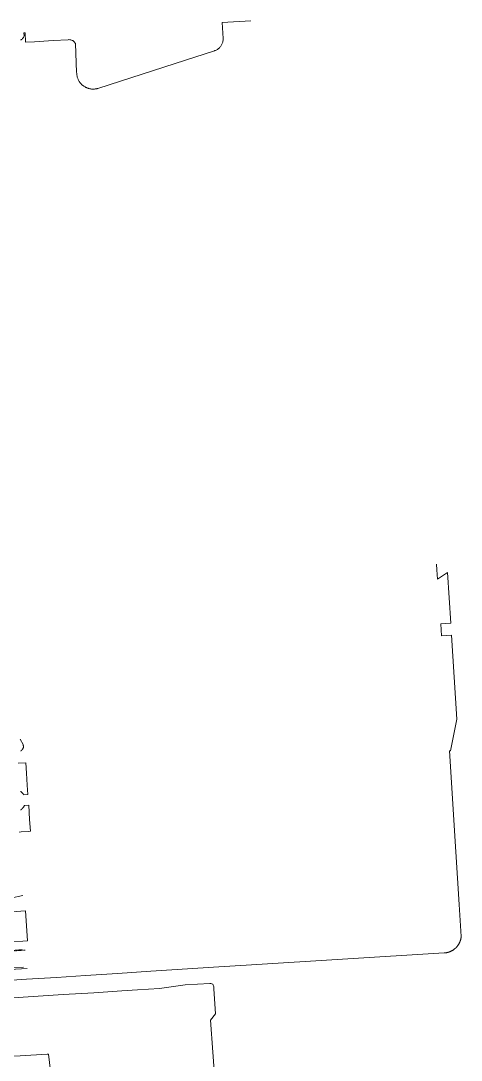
# Model space of a CAD drawing. Header units: millimetres. Extents: x 833924389 to 835767163, y 817400000 to 818811854.
# Drawn here: x 835586725 to 835767163, y 817652524 to 818077847 of the extents above; entities that cross this region are included whole.
import ezdxf

# ---------------------------------------------------------------- set-up
doc = ezdxf.new("R2010")
doc.units = ezdxf.units.MM
doc.header["$LTSCALE"] = 10
doc.header["$MEASUREMENT"] = 0
doc.linetypes.add('11SW4B$1$DGN Style 5', pattern=[1.174922, 0.503538, -0.671384])
doc.layers.add('01_Base_Plan', color=5, linetype='Continuous', lineweight=5)

msp = doc.modelspace()

# ---------------------------------------------------------------- linework, layer by layer
at = {"layer": '01_Base_Plan', "linetype": 'Continuous'}
msp.add_line((835540713, 817687053), (835589297, 817690110), dxfattribs=at)
at = {"layer": '01_Base_Plan', "linetype": 'Continuous', "flags": 128}
for points in [[(835586578, 818070000), (835586855, 818070109), (835587031, 818070205), (835587277, 818070375), (835587496, 818070580), (835587629, 818070732), (835587793, 818070980), (835587887, 818071158), (835587988, 818071439), (835588055, 818071732), (835587965, 818072926), (835588473, 818072955), (835588668, 818069049), (835592330, 818069270), (835600000, 818069734), (835606137, 818070105), (835606484, 818070133), (835606781, 818070121), (835607078, 818070080), (835607273, 818070033), (835607559, 818069941), (835607832, 818069818), (835608008, 818069721), (835608176, 818069611), (835608410, 818069428), (835608625, 818069219), (835608758, 818069066), (835608934, 818068824), (835609082, 818068564), (835609621, 818056678), (835609629, 818056377), (835609648, 818056078), (835609672, 818055879), (835609711, 818055582), (835609766, 818055287), (835609813, 818055092), (835609887, 818054803), (835609977, 818054516), (835610078, 818054234), (835610195, 818053957), (835610277, 818053773), (835610410, 818053506), (835610508, 818053330), (835610660, 818053072), (835610824, 818052822), (835610941, 818052660), (835611125, 818052422), (835611316, 818052191), (835611453, 818052045), (835611664, 818051830), (835611809, 818051691), (835612031, 818051492), (835612188, 818051365), (835612426, 818051186), (835612590, 818051070), (835612840, 818050906), (835613098, 818050754), (835613363, 818050613), (835613633, 818050484), (835613816, 818050404), (835614004, 818050330), (835614285, 818050230), (835614477, 818050170), (835614766, 818050090), (835614961, 818050045), (835615254, 818049986), (835615453, 818049955), (835615652, 818049930), (835615852, 818049910), (835616148, 818049893), (835616352, 818049887), (835616648, 818049891), (835616949, 818049906), (835617246, 818049936), (835617543, 818049980), (835617840, 818050035), (835618035, 818050080), (835618324, 818050158), (835650000, 818060386), (835666039, 818065564), (835666238, 818065629), (835666516, 818065736), (835666789, 818065859), (835667055, 818065998), (835667313, 818066152), (835667559, 818066322), (835667719, 818066443), (835667949, 818066637), (835668164, 818066844), (835668305, 818066988), (835668500, 818067217), (835668680, 818067455), (835668848, 818067703), (835669000, 818067963), (835669137, 818068229), (835669258, 818068504), (835669363, 818068785), (835669449, 818069072), (835669520, 818069363), (835669559, 818069561), (835669598, 818069857), (835669621, 818070156), (835669625, 818070357), (835669617, 818070656), (835669266, 818077152), (835680976, 818077847)], [(835571281, 817684469), (835589046, 817685633), (835601322, 817686431), (835613199, 817687217), (835626337, 817688020), (835640015, 817688960), (835654961, 817689855), (835665647, 817690626), (835679013, 817691362), (835760212, 817696398), (835760305, 817696404), (835760802, 817696481), (835760901, 817696495), (835761000, 817696510), (835761099, 817696526), (835761197, 817696544), (835761295, 817696563), (835761393, 817696583), (835761491, 817696605), (835761588, 817696628), (835761685, 817696653), (835761781, 817696678), (835761878, 817696705), (835761974, 817696734), (835762069, 817696764), (835762164, 817696795), (835762259, 817696827), (835762353, 817696861), (835762447, 817696895), (835762540, 817696932), (835762633, 817696969), (835762725, 817697008), (835762817, 817697048), (835762908, 817697089), (835762998, 817697131), (835763088, 817697175), (835763177, 817697220), (835763266, 817697266), (835763354, 817697313), (835763442, 817697362), (835763528, 817697412), (835763615, 817697463), (835763700, 817697515), (835763785, 817697568), (835763868, 817697622), (835763952, 817697678), (835764399, 817698051), (835764812, 817698361), (835764885, 817698430), (835764957, 817698499), (835765028, 817698569), (835765098, 817698641), (835765168, 817698713), (835765236, 817698786), (835765303, 817698860), (835765369, 817698935), (835765434, 817699011), (835765498, 817699088), (835765561, 817699166), (835765623, 817699244), (835765684, 817699324), (835765743, 817699404), (835765802, 817699485), (835765859, 817699567), (835765916, 817699649), (835765971, 817699733), (835766025, 817699817), (835766078, 817699902), (835766130, 817699987), (835766180, 817700073), (835766230, 817700160), (835766278, 817700248), (835766325, 817700336), (835766371, 817700425), (835766415, 817700515), (835766459, 817700605), (835766501, 817700695), (835766542, 817700787), (835766581, 817700879), (835766620, 817700971), (835766657, 817701064), (835766693, 817701157), (835766727, 817701251), (835766760, 817701345), (835766792, 817701440), (835766823, 817701535), (835766852, 817701631), (835766880, 817701727), (835766907, 817701823), (835766932, 817701920), (835766957, 817702017), (835766979, 817702114), (835767001, 817702212), (835767021, 817702310), (835767040, 817702408), (835767057, 817702507), (835767073, 817702605), (835767163, 817703180), (835766266, 817716264), (835764908, 817737809), (835762307, 817779078), (835762767, 817779105), (835765371, 817792079), (835763139, 817826448), (835759086, 817826204), (835758749, 817831122), (835762838, 817831421), (835761541, 817852088), (835757498, 817849346), (835757232, 817853221), (835757077, 817855484)], [(835587516, 817779903), (835587569, 817779994), (835587620, 817780085), (835587667, 817780176), (835587710, 817780267), (835587749, 817780357), (835587783, 817780446), (835587809, 817780537), (835587824, 817780631), (835587830, 817780727), (835587828, 817780826), (835587820, 817780927), (835587807, 817781029), (835587792, 817781133), (835587774, 817781236), (835587757, 817781340), (835587742, 817781443), (835587729, 817781545), (835587721, 817781646), (835586427, 817783929)], [(835586694, 817779032), (835586773, 817779077), (835586848, 817779131), (835586922, 817779190), (835586995, 817779255), (835587066, 817779324), (835587137, 817779398), (835587205, 817779475), (835587272, 817779556), (835587337, 817779639), (835587399, 817779725), (835587459, 817779813), (835587516, 817779903)], [(835586680, 817762478), (835586761, 817762421), (835586842, 817762361), (835586921, 817762300), (835586999, 817762237), (835587075, 817762172), (835587213, 817762048), (835587285, 817761979), (835587356, 817761908), (835587425, 817761836), (835587492, 817761762), (835587558, 817761687), (835587622, 817761610), (835587685, 817761532), (835587746, 817761453), (835587805, 817761372), (835587862, 817761291), (835587918, 817761207), (835587950, 817761158), (835589666, 817761297), (835589414, 817765128), (835589116, 817770031), (835588773, 817774267), (835585670, 817774112)], [(835586836, 817745934), (835589819, 817746130), (835590655, 817746190), (835590363, 817751060), (835589974, 817756907), (835588241, 817756767), (835588219, 817756719), (835588175, 817756630), (835588129, 817756541), (835588081, 817756453), (835588032, 817756366), (835587980, 817756281), (835587927, 817756196), (835587871, 817756113), (835587814, 817756031), (835587755, 817755950), (835587695, 817755870), (835587633, 817755792), (835587569, 817755715), (835587503, 817755640), (835587436, 817755566), (835587367, 817755493), (835587296, 817755422), (835587224, 817755353), (835587151, 817755285), (835587076, 817755218), (835587000, 817755154), (835586922, 817755091), (835586843, 817755030), (835586763, 817754970), (835586681, 817754913)], [(835586067, 817745884), (835586836, 817745934)], [(835529817, 817712885), (835533156, 817713103), (835535394, 817713178), (835541065, 817715551), (835542624, 817716292), (835545482, 817717521), (835547711, 817717539), (835552070, 817717430), (835557711, 817717348), (835564214, 817717228), (835567596, 817717248), (835571913, 817717162), (835574455, 817717339), (835575332, 817717487), (835576212, 817717635), (835576773, 817717741), (835579112, 817718184), (835582587, 817718873), (835587528, 817719931)], [(835581927, 817700887), (835589466, 817701421), (835588601, 817713622), (835530275, 817709487), (835531140, 817697286)], [(835587356, 817697766), (835575834, 817696783), (835566542, 817696100), (835555364, 817695341), (835540367, 817694411), (835539870, 817694380), (835539898, 817693110), (835535620, 817692818), (835532798, 817692685), (835531924, 817694198), (835530107, 817697767), (835530106, 817697775)], [(835587827, 817690652), (835583076, 817690408), (835575666, 817689942), (835572334, 817689745), (835569202, 817689559), (835563496, 817689218), (835559716, 817688973), (835553192, 817688542), (835550680, 817688349), (835547121, 817688076), (835541259, 817687802)], [(835666369, 817642678), (835664428, 817668934), (835666548, 817671495), (835665862, 817681683), (835665799, 817682614), (835665349, 817683685), (835664626, 817683975), (835664225, 817683956), (835654102, 817683404), (835643601, 817681921), (835634606, 817681334), (835628124, 817680910), (835616679, 817680163), (835604033, 817679390), (835579496, 817677772), (835567842, 817677034), (835556196, 817676310), (835552989, 817676118), (835543762, 817675582), (835535157, 817675030)], [(835604397, 817602257), (835604394, 817602277), (835603649, 817608749), (835601713, 817625222), (835600859, 817632323), (835598140, 817655046), (835597481, 817655006), (835586489, 817654337), (835578873, 817653871), (835579021, 817652619), (835576005, 817652254), (835581131, 817611564), (835582632, 817599834)]]:
    msp.add_lwpolyline(points, dxfattribs=at)
at = {"layer": '01_Base_Plan', "linetype": '11SW4B$1$DGN Style 5', "flags": 128}
msp.add_lwpolyline([(835540704, 817694227), (835555327, 817695052), (835566226, 817695750), (835575775, 817696724), (835588504, 817697572)], dxfattribs=at)

doc.saveas('drawing.dxf')
